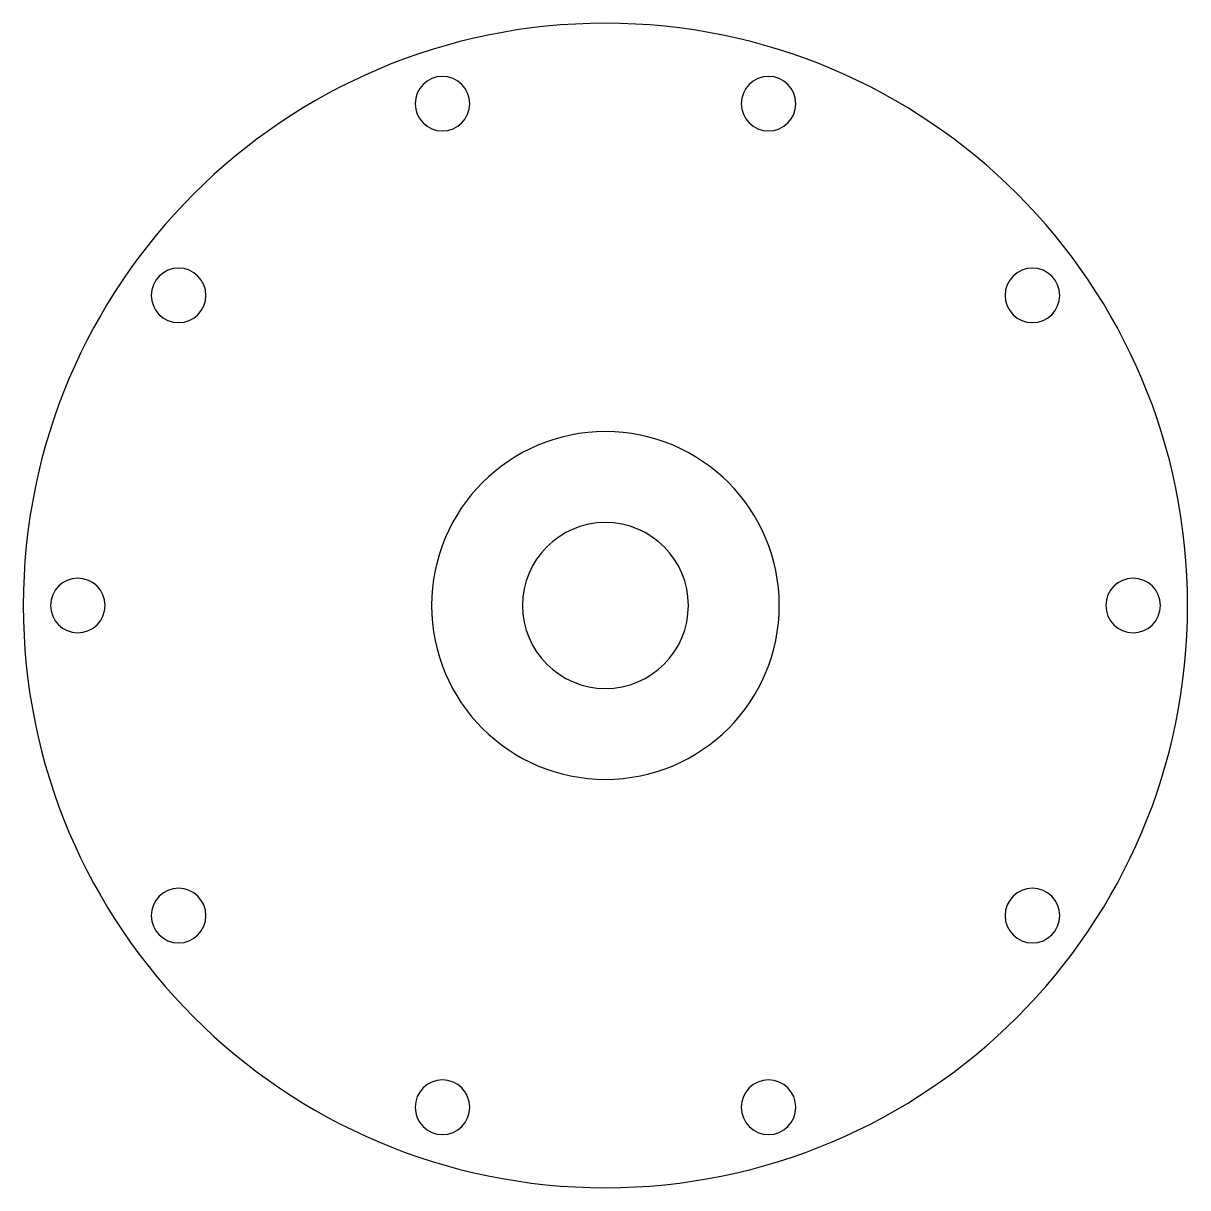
# Model space of a CAD drawing. Header units: millimetres. Extents: x 2706 to 2834, y 1933 to 2061.
import ezdxf

# ---------------------------------------------------------------- set-up
doc = ezdxf.new("R2010")
doc.units = ezdxf.units.MM

msp = doc.modelspace()

# ---------------------------------------------------------------- linework, layer by layer
at = {"extrusion": (-1.22465e-16, 0, -1)}
for centre, radius in [((-2769.69, 1997.3, -146.3), 64), ((-2751.77, 2052.46, -146.3), 3), ((-2787.62, 2052.46, -146.3), 3), ((-2722.77, 2031.39, -146.3), 3), ((-2816.62, 2031.39, -146.3), 3), ((-2769.69, 1997.3, -97.88), 19.11), ((-2769.69, 1997.3, -97.88), 9.12), ((-2711.69, 1997.3, -146.3), 3), ((-2827.69, 1997.3, -146.3), 3), ((-2722.77, 1963.21, -146.3), 3), ((-2816.62, 1963.21, -146.3), 3), ((-2751.77, 1942.14, -146.3), 3), ((-2787.62, 1942.14, -146.3), 3)]:
    msp.add_circle(centre, radius, dxfattribs=at)

doc.saveas('drawing.dxf')
